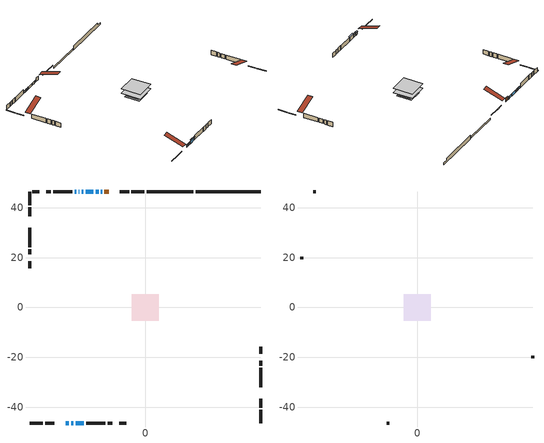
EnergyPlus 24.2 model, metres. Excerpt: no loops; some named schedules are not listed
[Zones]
conditioned space
 floor adiabatic (Floor2 construction): -3.23,-3.23 -3.23,3.23 3.23,3.23 3.23,-3.23 z1.07
 floor adiabatic (AdiabaticFloorConstruction): -5.35,-5.35 -5.35,5.35 5.35,5.35 5.35,-5.35 z1.07
 floor foundation (Slab1 construction): -4.09,-4.09 -4.09,4.09 4.09,4.09 4.09,-4.09 z-1.22
 floor foundation (Slab2 construction): -3.23,-3.23 -3.23,3.23 3.23,3.23 3.23,-3.23 z-0.98
 wall outside (RimJoist1 construction): -0.31,46.42 -5.54,46.42 / -46.42,-46.42 -41.19,-46.42 / -46.42,46.42 -46.42,41.19 / 46.42,-46.42 46.42,-41.19 z1.07:1.37
 wall outside (RimJoist2 construction): -6.46,46.42 -10.15,46.42 / -40.26,-46.42 -36.58,-46.42 / -46.42,40.26 -46.42,36.58 / 46.42,-40.26 46.42,-36.58 z1.07:1.37
 wall outside (AdiabaticWallConstruction 1): -14.75,46.42 -16.4,46.42 z1.07:3.1
 wall outside (AdiabaticWallConstruction): -31.98,-46.42 -30.76,-46.42 / -29.83,-46.42 -28.91,-46.42 z1.07:2.39; -17.33,46.42 -17.83,46.42 / -18.75,46.42 -19.97,46.42 / -20.9,46.42 -23.95,46.42 / -24.88,46.42 -25.59,46.42 / -26.52,46.42 -26.74,46.42 / -27.66,46.42 -28.32,46.42 z1.07:2.29; -27.98,-46.42 -24.73,-46.42 z1.07:3.1
 wall outside (Wall1 construction): -29.25,46.42 -36.98,46.42 / -23.8,-46.42 -16.07,-46.42 / -46.42,31.98 -46.42,24.25 / 46.42,-31.98 46.42,-24.25 z1.07:3.51
 wall outside (Wall2 construction): -37.91,46.42 -39.83,46.42 / -15.14,-46.42 -13.22,-46.42 / -46.42,23.32 -46.42,21.4 / 46.42,-23.32 46.42,-21.4 z1.07:3.51
 wall outside (Wall4 construction): -42.69,46.42 -45.49,46.42 / -10.36,-46.42 -7.56,-46.42 / -46.42,18.54 -46.42,15.74 / 46.42,-18.54 46.42,-15.74 z1.07:3.51
 wall foundation (FoundationWall1 construction): 20.2,46.42,-1.22 20.2,46.42,1.07 43.79,46.42,1.07 43.79,46.42,-0.19 46.42,46.42,-0.19 46.42,46.42,-1.22
 wall foundation (FoundationWall2 construction): 19.27,46.42 0.62,46.42 z-0.98:0.02
 window (WindowConstruction): -31.98,-46.42 -30.76,-46.42 z1.07:2.39
 window (WindowConstruction 6): -29.83,-46.42 -28.91,-46.42 z1.07:2.39
 window (WindowConstruction 7): -17.33,46.42 -17.82,46.42 z1.07:2.29
 window (WindowConstruction 8): -18.75,46.42 -19.97,46.42 z1.07:2.29
 window (WindowConstruction 1): -20.9,46.42 -23.95,46.42 z1.07:2.29
 window (WindowConstruction 2): -24.88,46.42 -25.59,46.42 z1.07:2.29
 window (WindowConstruction 3): -26.52,46.42 -26.73,46.42 z1.07:2.29
 window (WindowConstruction 4): -27.66,46.42 -28.32,46.42 z1.07:2.29
 window (WindowConstruction 5): -27.98,-46.42 -24.73,-46.42 z1.07:3.1
 door (Door): -14.75,46.42 -16.4,46.42 z1.07:3.1
 ceiling adiabatic (AdiabaticFloorConstruction): 5.35,-5.35 5.35,5.35 -5.35,5.35 -5.35,-5.35 z1.07
attic - vented
 floor to conditioned space (Floor1 construction Reversed): -5.34,-5.34 -5.34,5.34 5.34,5.34 5.34,-5.34 z3.51
 wall outside (Wall3 construction): -40.75,46.42 -41.76,46.42 / -12.3,-46.42 -11.29,-46.42 / -46.42,20.47 -46.42,19.46 / 46.42,-20.47 46.42,-19.46 z1.07:3.51
 roof outside (Roof1 construction): -13.82,46.42,3.51 -13.82,36,6.98 -11.08,36,6.98 -11.08,46.42,3.51; -32.9,-46.42,3.51 -32.9,-36,6.98 -35.65,-36,6.98 -35.65,-46.42,3.51; -46.42,32.9,3.51 -36,32.9,6.98 -36,35.65,6.98 -46.42,35.65,3.51; 46.42,-32.9,3.51 36,-32.9,6.98 36,-35.65,6.98 46.42,-35.65,3.51
shading: -30.61,-46.42 -32.12,-46.42 -32.12,-47.03 -30.61,-47.03 z2.54; -28.76,-46.42 -29.98,-46.42 -29.98,-47.03 -28.76,-47.03 z2.54; -24.58,-46.42 -28.13,-46.42 -28.13,-47.03 -24.58,-47.03 z3.25
[Building]
Building 1: Terrain=Suburbs
[Site:Location]
Windsor AP_ON: Latitude {deg}=42.28; Longitude {deg}=-82.96; Time Zone {hr}=-5; Elevation {m}=190; Keep Site Location Information=Yes
[Site:GroundTemperature:Shallow]
6.34957, 4.46684, 4.31606, 5.20952, 8.79623, 12.3662, 15.4612, 17.4219, 17.5884, 15.9938, 12.9777, 9.51722
[Site:WaterMainsTemperature]
Calculation Method=Schedule; Temperature Schedule=mains temperature schedule
[Material] Roughness=Rough; Thermal Absorptance=0.9
Name | Thickness {m} | Conductivity {W/m-K} | Density {kg/m3} | Specific Heat {J/kg-K} | Solar Absorptance | Visible Absorptance
asphalt or fiberglass shingles | 0.00635 | 0.162714 | 1121.4 | 1465.45 | 0.4 | 0.4
ceiling loosefill ins | 0.0846667 | 0.0480833 | 16.02 | 1046.75 | 0.7 | 0.7
ceiling stud and cavity | 0.1397 | 0.103438 | 65.682 | 1177.47 | 0.7 | 0.7
concrete 4.0 in. | 0.1016 | 1.803125 | 2242.8 | 837.4 | 0.7 | 0.7
concrete 8.0 in. | 0.2032 | 1.803125 | 2242.8 | 837.4 | 0.7 | 0.7
door material | 0.04445 | 0.053851 | 512.64 | 1214.23 | 0.7 | 0.7
exterior vertical ins | 0.0120445 | 0.029427 | 32.04 | 1214.23 | 0.7 | 0.7
exterior vertical ins 1 | 0.0558578 | 0.029427 | 32.04 | 1214.23 | 0.7 | 0.7
floor covering | 0.0127 | 9.015625 | 54.468 | 1339.84 | 0.6 | 0.6
floor covering 1 | 0.0127 | 0.0433444 | 54.468 | 1339.84 | 0.6 | 0.6
floor rigid ins; wall rigid ins | 0.512978 | 0.029427 | 32.04 | 1214.23 | 0.7 | 0.7
floor stud and cavity | 0.0889 | 0.621767 | 50.32683 | 1063.81 | 0.7 | 0.7
floor stud and cavity 1 | 0.1397 | 1.75129 | 37.0049 | 1207.88 | 0.7 | 0.7
furniture material conditioned space 1 | 0.1524 | 0.115458 | 640.8 | 1214.23 | 0.6 | 0.6
gypsum board | 0.0127 | 0.160291 | 801 | 837.4 | 0.6 | 0.6
gypsum board 1 | 0.00254 | 0.160291 | 801 | 837.4 | 0.6 | 0.6
gypsum board 2 | 0.0127 | 0.160291 | 801 | 837.4 | 0.7 | 0.7
osb sheathing 0.5 in. | 0.0127 | 0.115458 | 512.64 | 1214.23 | 0.7 | 0.7
osb sheathing 0.75 in. | 0.01905 | 0.115458 | 512.64 | 1214.23 | 0.7 | 0.7
osb sheathing 2.0 in. | 0.0508 | 0.115458 | 512.64 | 1214.23 | 0.7 | 0.7
rim joist stud and cavity | 0.0508 | 0.02892 | 125.044 | 1163.47 | 0.6 | 0.6
rim joist stud and cavity 1 | 0.0508 | 0.0317528 | 125.044 | 1163.47 | 0.6 | 0.6
wall stud and cavity | 0.1397 | 0.086614 | 139.0536 | 1170.24 | 0.7 | 0.7
wall stud and cavity 1 | 0.1397 | 0.0868986 | 139.0536 | 1170.24 | 0.7 | 0.7
wall stud and cavity 2 | 0.0889 | 6.1454 | 50.32683 | 1063.81 | 0.6 | 0.6
wall stud and cavity 3 | 0.0889 | 0.539245 | 50.32683 | 1063.81 | 0.7 | 0.7
wall stud and cavity 4 | 0.0889 | 0.380278 | 52.3479 | 1209.89 | 0.7 | 0.7
wall stud and cavity 5 | 0.0889 | 0.391764 | 83.0341 | 1211.67 | 0.7 | 0.7
wood siding | 0.0254 | 0.102417 | 544.68 | 1172.36 | 0.4 | 0.4
wood siding 1 | 0.00254 | 0.102417 | 544.68 | 1172.36 | 0.4 | 0.4
wood siding 2; wood siding 3; wood siding 4 | 0.0254 | 0.102417 | 544.68 | 1172.36 | 0.7 | 0.7
[WindowMaterial:SimpleGlazingSystem]
Name | U-Factor {W/m2-K} | Solar Heat Gain Coefficient
WindowMaterial | 2.93609 | 0.47
WindowMaterial 1 | 4.10292 | 0.64
WindowMaterial 2 | 2.93325 | 0.48
WindowMaterial 3 | 3.05136 | 0.32
WindowMaterial 4 | 1.740307 | 0.56
WindowMaterial 5 | 2.969594 | 0.43
WindowMaterial 6 | 2.94177 | 0.46
[Construction]
AdiabaticFloorConstruction: floor stud and cavity 1, floor rigid ins, osb sheathing 0.75 in., floor covering 1
AdiabaticWallConstruction: wood siding 3, wall rigid ins, wall stud and cavity 4, gypsum board
AdiabaticWallConstruction 1: wood siding 4, wall rigid ins, wall stud and cavity 4, gypsum board
Door: door material
Floor1 construction Reversed: gypsum board, ceiling stud and cavity, ceiling loosefill ins
Floor2 construction: floor stud and cavity, floor covering
FoundationWall1 construction; FoundationWall2 construction: concrete 8.0 in., gypsum board 2
furniture construction conditioned space 1: furniture material conditioned space 1
PartitionWallConstruction: gypsum board, wall stud and cavity 5, gypsum board
RimJoist1 construction: wood siding 2, osb sheathing 2.0 in., rim joist stud and cavity
RimJoist2 construction: wood siding 2, osb sheathing 2.0 in., rim joist stud and cavity 1
Roof1 construction: asphalt or fiberglass shingles
Slab1 construction; Slab2 construction: concrete 4.0 in.
Wall1 construction: wood siding, osb sheathing 0.5 in., wall stud and cavity, gypsum board
Wall2 construction: wood siding, osb sheathing 0.5 in., wall stud and cavity 1, gypsum board
Wall3 construction: wood siding 1, wall stud and cavity 2
Wall4 construction: wood siding 1, wall stud and cavity 3, gypsum board 1
WindowConstruction; WindowConstruction 4: WindowMaterial
WindowConstruction 1: WindowMaterial 1
WindowConstruction 2: WindowMaterial 2
WindowConstruction 3: WindowMaterial 3
WindowConstruction 5: WindowMaterial 4
WindowConstruction 6; WindowConstruction 7: WindowMaterial 5
WindowConstruction 8: WindowMaterial 6
[Zone] Multiplier=1; Part of Total Floor Area=Yes
Name | Volume {m3}
attic - vented | 64.3625
conditioned space | 510.2
[Space]
Name | Zone | Volume {m3}
attic - vented 1 | attic - vented | 64.3625
conditioned space 1 | conditioned space | 510.2
[ZoneInfiltration:EffectiveLeakageArea]
infil attic - vented 1: Zone or Space=attic - vented 1; Schedule=Always On Discrete; Effective Air Leakage Area {cm2}=5077.78; Stack Coefficient=0.000410881; Wind Coefficient=1.36955e-05
[ZoneMixing]
whole house fan mix: Zone or Space=attic - vented; Schedule=Always On Continuous; Design Flow Rate Calculation Method=Flow/Zone; Design Flow Rate {m3/s}=0; Source Zone or Space=conditioned space
[SurfaceProperty:ExposedFoundationPerimeter] Exposed Perimeter Calculation Method=TotalExposedPerimeter
Name | Total Exposed Perimeter {m}
Slab1 | 26.213
Slab2 | 18.654
[InternalMass] Zone or ZoneList=conditioned space; Space or SpaceList=conditioned space 1
Name | Construction | Surface Area {m2}
furniture mass conditioned space 1 | furniture construction conditioned space 1 | 105.844
partition wall mass | PartitionWallConstruction | 222.9
[Lights]
interior lighting: Zone or ZoneList or Space or SpaceList=conditioned space 1; Schedule=interior lighting schedule; Design Level Calculation Method=LightingLevel; Lighting Level {W}=343.2; Return Air Fraction=0; Fraction Radiant=0.6; Fraction Visible=0.2; Fraction Replaceable=1
[People]
occupants: Zone or ZoneList or Space or SpaceList=conditioned space 1; Number of People Schedule=occupants schedule; Number of People Calculation Method=People; Number of People=3; Fraction Radiant=0.314171; Sensible Heat Fraction=0.56303; Activity Level Schedule=occupants activity schedule; Carbon Dioxide Generation Rate {m3/s-W}=0; Enable ASHRAE 55 Comfort Warnings=No; Mean Radiant Temperature Calculation Type=EnclosureAveraged
[ElectricEquipment] Zone or ZoneList or Space or SpaceList=conditioned space 1; Design Level Calculation Method=EquipmentLevel
Name | Schedule | Design Level {W} | Fraction Latent | Fraction Radiant | Fraction Lost
clothes dryer | clothes dryer schedule | 140.772 | 0.015 | 0.081 | 0.85
clothes washer | clothes washer schedule | 32.1985 | 0.03 | 0.162 | 0.7
cooking range | cooking range schedule | 215.147 | 0.08 | 0.432 | 0.2
dishwasher | dishwasher schedule | 66.8632 | 0.3 | 0.18 | 0.4
fridge | fridge schedule | 72.9452 | 0 | 0.6 | 0
mech vent bath fan 0 | mech vent bath fan 0 schedule | 25.1 | 0 | 0 | 1
mech vent bath fan 1 | mech vent bath fan 1 schedule | 25.1 | 0 | 0 | 1
mech vent house fan | mech vent house fan schedule | 0 | 0 | 0 | 1
mech vent house fan cfis | mech vent house fan cfis schedule | 0 | 0 | 0 | 0
mech vent range fan 0 | mech vent range fan 0 schedule | 57 | 0 | 0 | 1
misc plug loads | misc plug loads schedule | 494.7 | 0.045 | 0.513 | 0.1
whole house fan | Always On Discrete | 0 | 0 | 0 | 1
[OtherEquipment] Zone or ZoneList or Space or SpaceList=conditioned space 1; Design Level Calculation Method=EquipmentLevel
Name | Fuel Type | Schedule | Design Level {W} | Fraction Latent | Fraction Radiant | Fraction Lost
clothes dryer 1 | Electricity | clothes dryer schedule | 0 | 0.015 | 0.081 | 0.85
cooking range 1 | Electricity | cooking range schedule | 0 | 0.08 | 0.432 | 0.2
general water use latent | None | general water use schedule | 62.594 | 1 | 0 | 0
general water use sensible | None | general water use schedule | -61.6891 | 0 | 0.6 | 0
mech vent house fan latent load | None | Always On Discrete | 0 | 1 | 0 | 0
mech vent house fan sensible load | None | Always On Discrete | 0 | 0 | 0 | 0
water heater energy adjustment1 | NaturalGas | Always On Discrete | 0.01 | 0 | 0 | 1
[ZoneInfiltration:DesignFlowRate] Zone or ZoneList or Space or SpaceList=conditioned space 1; Schedule=Always On Discrete; Design Flow Rate Calculation Method=Flow/Zone; Design Flow Rate {m3/s}=0
infil flow; natural vent flow; whole house fan flow
[AvailabilityManager:Scheduled]
central ac and furnace airloop Availability Manager: Schedule=Always On Discrete
[Foundation:Kiva] Initial Indoor Air Temperature {C}=18; Wall Depth Below Slab {m}=0.2032; Custom Block X Position 1 {m}=0.2159; Custom Block Z Position 1 {m}=0
Name | Wall Height Above Grade {m} | Custom Block Material Name 1 | Custom Block Depth 1 {m}
Foundation Kiva 1 | 1.07 | exterior vertical ins | 2.28999
Foundation Kiva 2 | 0.0199949 | exterior vertical ins 1 | 0.999988
[Foundation:Kiva:Settings]
Soil Conductivity {W/m-K}=0.849921; Soil Density {kg/m3}=1842.3; Soil Specific Heat {J/kg-K}=418.7; Ground Solar Absorptivity=0.9; Ground Thermal Absorptivity=0.9; Ground Surface Roughness {m}=0.03; Far-Field Width {m}=40; Deep-Ground Boundary Condition=ZeroFlux; Deep-Ground Depth {m}=40; Minimum Cell Dimension {m}=0.2; Maximum Cell Growth Coefficient=3; Simulation Timestep=Timestep
[Exterior:Lights]
exterior lighting: Schedule=exterior lighting schedule; Design Level {W}=75.6
[EnergyManagementSystem:GlobalVariable]
central_ac_and_furnace_airloop_Fan_RTF
infil_program_Qfan
infil_program_Qinf
natural_vent_program_Qnv
natural_vent_program_Qwhf
[EnergyManagementSystem:Sensor]
Name | Output:Variable or Output:Meter Index Key | Output:Variable or Output:Meter
airflow_gain | infil flow | Infiltration Sensible Heat Gain Energy
airflow_gain_1 | natural vent flow | Infiltration Sensible Heat Gain Energy
airflow_gain_2 | whole house fan flow | Infiltration Sensible Heat Gain Energy
airflow_loss | infil flow | Infiltration Sensible Heat Loss Energy
airflow_loss_1 | natural vent flow | Infiltration Sensible Heat Loss Energy
airflow_loss_2 | whole house fan flow | Infiltration Sensible Heat Loss Energy
clg_load_cond |  | Cooling:EnergyTransfer:Zone:CONDITIONED SPACE
clg_sp_s; clg_sp_s_1 | cooling setpoint | Schedule Value
clothes_dryer_exhaust_0_sch_s | clothes dryer exhaust 0 schedule | Schedule Value
cool_season | cooling season schedule | Schedule Value
htg_load_cond |  | Heating:EnergyTransfer:Zone:CONDITIONED SPACE
htg_sp_s; htg_sp_s_1 | heating setpoint | Schedule Value
ig_ee_conv | clothes dryer | Electric Equipment Convective Heating Energy
ig_ee_conv_2 | cooking range | Electric Equipment Convective Heating Energy
ig_ee_conv_4 | fridge | Electric Equipment Convective Heating Energy
ig_ee_conv_5 | misc plug loads | Electric Equipment Convective Heating Energy
ig_ee_conv_6 | whole house fan | Electric Equipment Convective Heating Energy
ig_ee_rad | clothes dryer | Electric Equipment Radiant Heating Energy
ig_ee_rad_2 | cooking range | Electric Equipment Radiant Heating Energy
ig_ee_rad_4 | fridge | Electric Equipment Radiant Heating Energy
ig_ee_rad_5 | misc plug loads | Electric Equipment Radiant Heating Energy
ig_ee_rad_6 | whole house fan | Electric Equipment Radiant Heating Energy
ig_lgt_conv | interior lighting | Lights Convective Heating Energy
ig_lgt_rad | interior lighting | Lights Radiant Heating Energy
ig_lgt_vis | interior lighting | Lights Visible Radiation Heating Energy
ig_oe_conv | clothes dryer 1 | Other Equipment Convective Heating Energy
ig_oe_conv_1 | cooking range 1 | Other Equipment Convective Heating Energy
ig_oe_conv_2 | general water use latent | Other Equipment Convective Heating Energy
ig_oe_conv_3 | general water use sensible | Other Equipment Convective Heating Energy
ig_oe_conv_4 | water heater energy adjustment1 | Other Equipment Convective Heating Energy
ig_oe_rad | clothes dryer 1 | Other Equipment Radiant Heating Energy
ig_oe_rad_1 | cooking range 1 | Other Equipment Radiant Heating Energy
ig_oe_rad_2 | general water use latent | Other Equipment Radiant Heating Energy
ig_oe_rad_3 | general water use sensible | Other Equipment Radiant Heating Energy
ig_oe_rad_4 | water heater energy adjustment1 | Other Equipment Radiant Heating Energy
ig_ppl_conv | occupants | People Convective Heating Energy
ig_ppl_rad | occupants | People Radiant Heating Energy
im_conv | furniture mass conditioned space 1 | Surface Inside Face Convection Heat Gain Energy
im_conv_1 | partition wall mass | Surface Inside Face Convection Heat Gain Energy
im_ig | furniture mass conditioned space 1 | Surface Inside Face Internal Gains Radiation Heat Gain Energy
im_ig_1 | partition wall mass | Surface Inside Face Internal Gains Radiation Heat Gain Energy
im_lgt | furniture mass conditioned space 1 | Surface Inside Face Lights Radiation Heat Gain Energy
im_lgt_1 | partition wall mass | Surface Inside Face Lights Radiation Heat Gain Energy
im_sol | furniture mass conditioned space 1 | Surface Inside Face Solar Radiation Heat Gain Energy
im_sol_1 | partition wall mass | Surface Inside Face Solar Radiation Heat Gain Energy
im_surf | furniture mass conditioned space 1 | Surface Inside Face Net Surface Thermal Radiation Heat Gain Energy
im_surf_1 | partition wall mass | Surface Inside Face Net Surface Thermal Radiation Heat Gain Energy
mech_vent_bath_fan_0_sch_s | mech vent bath fan 0 schedule | Schedule Value
mech_vent_bath_fan_1_sch_s | mech vent bath fan 1 schedule | Schedule Value
mech_vent_range_fan_0_sch_s | mech vent range fan 0 schedule | Schedule Value
mv_conv | mech vent bath fan 0 | Electric Equipment Convective Heating Energy
mv_conv_1 | mech vent bath fan 1 | Electric Equipment Convective Heating Energy
mv_conv_2 | mech vent house fan | Electric Equipment Convective Heating Energy
mv_conv_3 | mech vent house fan cfis | Electric Equipment Convective Heating Energy
mv_conv_4 | mech vent range fan 0 | Electric Equipment Convective Heating Energy
mv_conv_5 | mech vent house fan latent load | Other Equipment Convective Heating Energy
mv_conv_6 | mech vent house fan sensible load | Other Equipment Convective Heating Energy
mv_rad | mech vent bath fan 0 | Electric Equipment Radiant Heating Energy
mv_rad_1 | mech vent bath fan 1 | Electric Equipment Radiant Heating Energy
mv_rad_2 | mech vent house fan | Electric Equipment Radiant Heating Energy
mv_rad_3 | mech vent house fan cfis | Electric Equipment Radiant Heating Energy
mv_rad_4 | mech vent range fan 0 | Electric Equipment Radiant Heating Energy
mv_rad_5 | mech vent house fan latent load | Other Equipment Radiant Heating Energy
mv_rad_6 | mech vent house fan sensible load | Other Equipment Radiant Heating Energy
natural_vent_s | natural vent schedule | Schedule Value
out_pb_s |  | Site Outdoor Air Barometric Pressure
out_wt_s |  | Site Outdoor Air Humidity Ratio
site_vw_s |  | Site Wind Speed
ss_back_out | Window1 | Surface Window Shortwave from Zone Back Out Window Heat Transfer Rate
ss_back_out_1 | Window11 | Surface Window Shortwave from Zone Back Out Window Heat Transfer Rate
ss_back_out_2 | Window13 | Surface Window Shortwave from Zone Back Out Window Heat Transfer Rate
ss_back_out_3 | Window14 | Surface Window Shortwave from Zone Back Out Window Heat Transfer Rate
ss_back_out_4 | Window3 | Surface Window Shortwave from Zone Back Out Window Heat Transfer Rate
ss_back_out_5 | Window4 | Surface Window Shortwave from Zone Back Out Window Heat Transfer Rate
ss_back_out_6 | Window5 | Surface Window Shortwave from Zone Back Out Window Heat Transfer Rate
ss_back_out_7 | Window6 | Surface Window Shortwave from Zone Back Out Window Heat Transfer Rate
ss_back_out_8 | Window7 | Surface Window Shortwave from Zone Back Out Window Heat Transfer Rate
ss_conv | Door1 | Surface Inside Face Convection Heat Gain Energy
ss_conv_1 | Window1 | Surface Inside Face Convection Heat Gain Energy
ss_conv_2 | Window11 | Surface Inside Face Convection Heat Gain Energy
ss_conv_3 | Window13 | Surface Inside Face Convection Heat Gain Energy
ss_conv_4 | Window14 | Surface Inside Face Convection Heat Gain Energy
ss_conv_5 | Window3 | Surface Inside Face Convection Heat Gain Energy
ss_conv_6 | Window4 | Surface Inside Face Convection Heat Gain Energy
ss_conv_7 | Window5 | Surface Inside Face Convection Heat Gain Energy
ss_conv_8 | Window6 | Surface Inside Face Convection Heat Gain Energy
ss_conv_9 | Window7 | Surface Inside Face Convection Heat Gain Energy
ss_ig | Door1 | Surface Inside Face Internal Gains Radiation Heat Gain Energy
ss_ig_1 | Window1 | Surface Inside Face Internal Gains Radiation Heat Gain Energy
ss_ig_2 | Window11 | Surface Inside Face Internal Gains Radiation Heat Gain Energy
ss_ig_3 | Window13 | Surface Inside Face Internal Gains Radiation Heat Gain Energy
ss_ig_4 | Window14 | Surface Inside Face Internal Gains Radiation Heat Gain Energy
ss_ig_5 | Window3 | Surface Inside Face Internal Gains Radiation Heat Gain Energy
ss_ig_6 | Window4 | Surface Inside Face Internal Gains Radiation Heat Gain Energy
ss_ig_7 | Window5 | Surface Inside Face Internal Gains Radiation Heat Gain Energy
ss_ig_8 | Window6 | Surface Inside Face Internal Gains Radiation Heat Gain Energy
ss_ig_9 | Window7 | Surface Inside Face Internal Gains Radiation Heat Gain Energy
ss_lgt | Door1 | Surface Inside Face Lights Radiation Heat Gain Energy
ss_sol | Door1 | Surface Inside Face Solar Radiation Heat Gain Energy
ss_surf | Door1 | Surface Inside Face Net Surface Thermal Radiation Heat Gain Energy
ss_surf_1 | Window1 | Surface Inside Face Net Surface Thermal Radiation Heat Gain Energy
ss_surf_2 | Window11 | Surface Inside Face Net Surface Thermal Radiation Heat Gain Energy
ss_surf_3 | Window13 | Surface Inside Face Net Surface Thermal Radiation Heat Gain Energy
ss_surf_4 | Window14 | Surface Inside Face Net Surface Thermal Radiation Heat Gain Energy
ss_surf_5 | Window3 | Surface Inside Face Net Surface Thermal Radiation Heat Gain Energy
ss_surf_6 | Window4 | Surface Inside Face Net Surface Thermal Radiation Heat Gain Energy
ss_surf_7 | Window5 | Surface Inside Face Net Surface Thermal Radiation Heat Gain Energy
ss_surf_8 | Window6 | Surface Inside Face Net Surface Thermal Radiation Heat Gain Energy
ss_surf_9 | Window7 | Surface Inside Face Net Surface Thermal Radiation Heat Gain Energy
ss_trans_in | Window1 | Surface Window Transmitted Solar Radiation Rate
ss_trans_in_1 | Window11 | Surface Window Transmitted Solar Radiation Rate
ss_trans_in_2 | Window13 | Surface Window Transmitted Solar Radiation Rate
ss_trans_in_3 | Window14 | Surface Window Transmitted Solar Radiation Rate
ss_trans_in_4 | Window3 | Surface Window Transmitted Solar Radiation Rate
ss_trans_in_5 | Window4 | Surface Window Transmitted Solar Radiation Rate
ss_trans_in_6 | Window5 | Surface Window Transmitted Solar Radiation Rate
ss_trans_in_7 | Window6 | Surface Window Transmitted Solar Radiation Rate
ss_trans_in_8 | Window7 | Surface Window Transmitted Solar Radiation Rate
ss_trans_out | Window1 | Surface Inside Face Initial Transmitted Diffuse Transmitted Out Window Solar Radiation Rate
ss_trans_out_1 | Window11 | Surface Inside Face Initial Transmitted Diffuse Transmitted Out Window Solar Radiation Rate
ss_trans_out_2 | Window13 | Surface Inside Face Initial Transmitted Diffuse Transmitted Out Window Solar Radiation Rate
ss_trans_out_3 | Window14 | Surface Inside Face Initial Transmitted Diffuse Transmitted Out Window Solar Radiation Rate
ss_trans_out_4 | Window3 | Surface Inside Face Initial Transmitted Diffuse Transmitted Out Window Solar Radiation Rate
ss_trans_out_5 | Window4 | Surface Inside Face Initial Transmitted Diffuse Transmitted Out Window Solar Radiation Rate
ss_trans_out_6 | Window5 | Surface Inside Face Initial Transmitted Diffuse Transmitted Out Window Solar Radiation Rate
ss_trans_out_7 | Window6 | Surface Inside Face Initial Transmitted Diffuse Transmitted Out Window Solar Radiation Rate
ss_trans_out_8 | Window7 | Surface Inside Face Initial Transmitted Diffuse Transmitted Out Window Solar Radiation Rate
s_conv | Floor1 | Surface Inside Face Convection Heat Gain Energy
s_conv_1 | Floor2 | Surface Inside Face Convection Heat Gain Energy
s_conv_10 | RimJoist2:0 | Surface Inside Face Convection Heat Gain Energy
s_conv_11 | RimJoist2:180 | Surface Inside Face Convection Heat Gain Energy
s_conv_12 | RimJoist2:270 | Surface Inside Face Convection Heat Gain Energy
s_conv_13 | RimJoist2:90 | Surface Inside Face Convection Heat Gain Energy
s_conv_14 | Slab1 | Surface Inside Face Convection Heat Gain Energy
s_conv_15 | Slab2 | Surface Inside Face Convection Heat Gain Energy
s_conv_16 | Wall1:0 | Surface Inside Face Convection Heat Gain Energy
s_conv_17 | Wall1:180 | Surface Inside Face Convection Heat Gain Energy
s_conv_18 | Wall1:270 | Surface Inside Face Convection Heat Gain Energy
s_conv_19 | Wall1:90 | Surface Inside Face Convection Heat Gain Energy
s_conv_2 | FoundationWall1 | Surface Inside Face Convection Heat Gain Energy
s_conv_20 | Wall2:0 | Surface Inside Face Convection Heat Gain Energy
s_conv_21 | Wall2:180 | Surface Inside Face Convection Heat Gain Energy
s_conv_22 | Wall2:270 | Surface Inside Face Convection Heat Gain Energy
s_conv_23 | Wall2:90 | Surface Inside Face Convection Heat Gain Energy
s_conv_24 | Wall4:0 | Surface Inside Face Convection Heat Gain Energy
s_conv_25 | Wall4:180 | Surface Inside Face Convection Heat Gain Energy
s_conv_26 | Wall4:270 | Surface Inside Face Convection Heat Gain Energy
s_conv_27 | Wall4:90 | Surface Inside Face Convection Heat Gain Energy
s_conv_3 | FoundationWall2 | Surface Inside Face Convection Heat Gain Energy
s_conv_4 | inferred conditioned ceiling | Surface Inside Face Convection Heat Gain Energy
s_conv_5 | inferred conditioned floor | Surface Inside Face Convection Heat Gain Energy
s_conv_6 | RimJoist1:0 | Surface Inside Face Convection Heat Gain Energy
s_conv_7 | RimJoist1:180 | Surface Inside Face Convection Heat Gain Energy
s_conv_8 | RimJoist1:270 | Surface Inside Face Convection Heat Gain Energy
s_conv_9 | RimJoist1:90 | Surface Inside Face Convection Heat Gain Energy
s_ig | Floor1 | Surface Inside Face Internal Gains Radiation Heat Gain Energy
